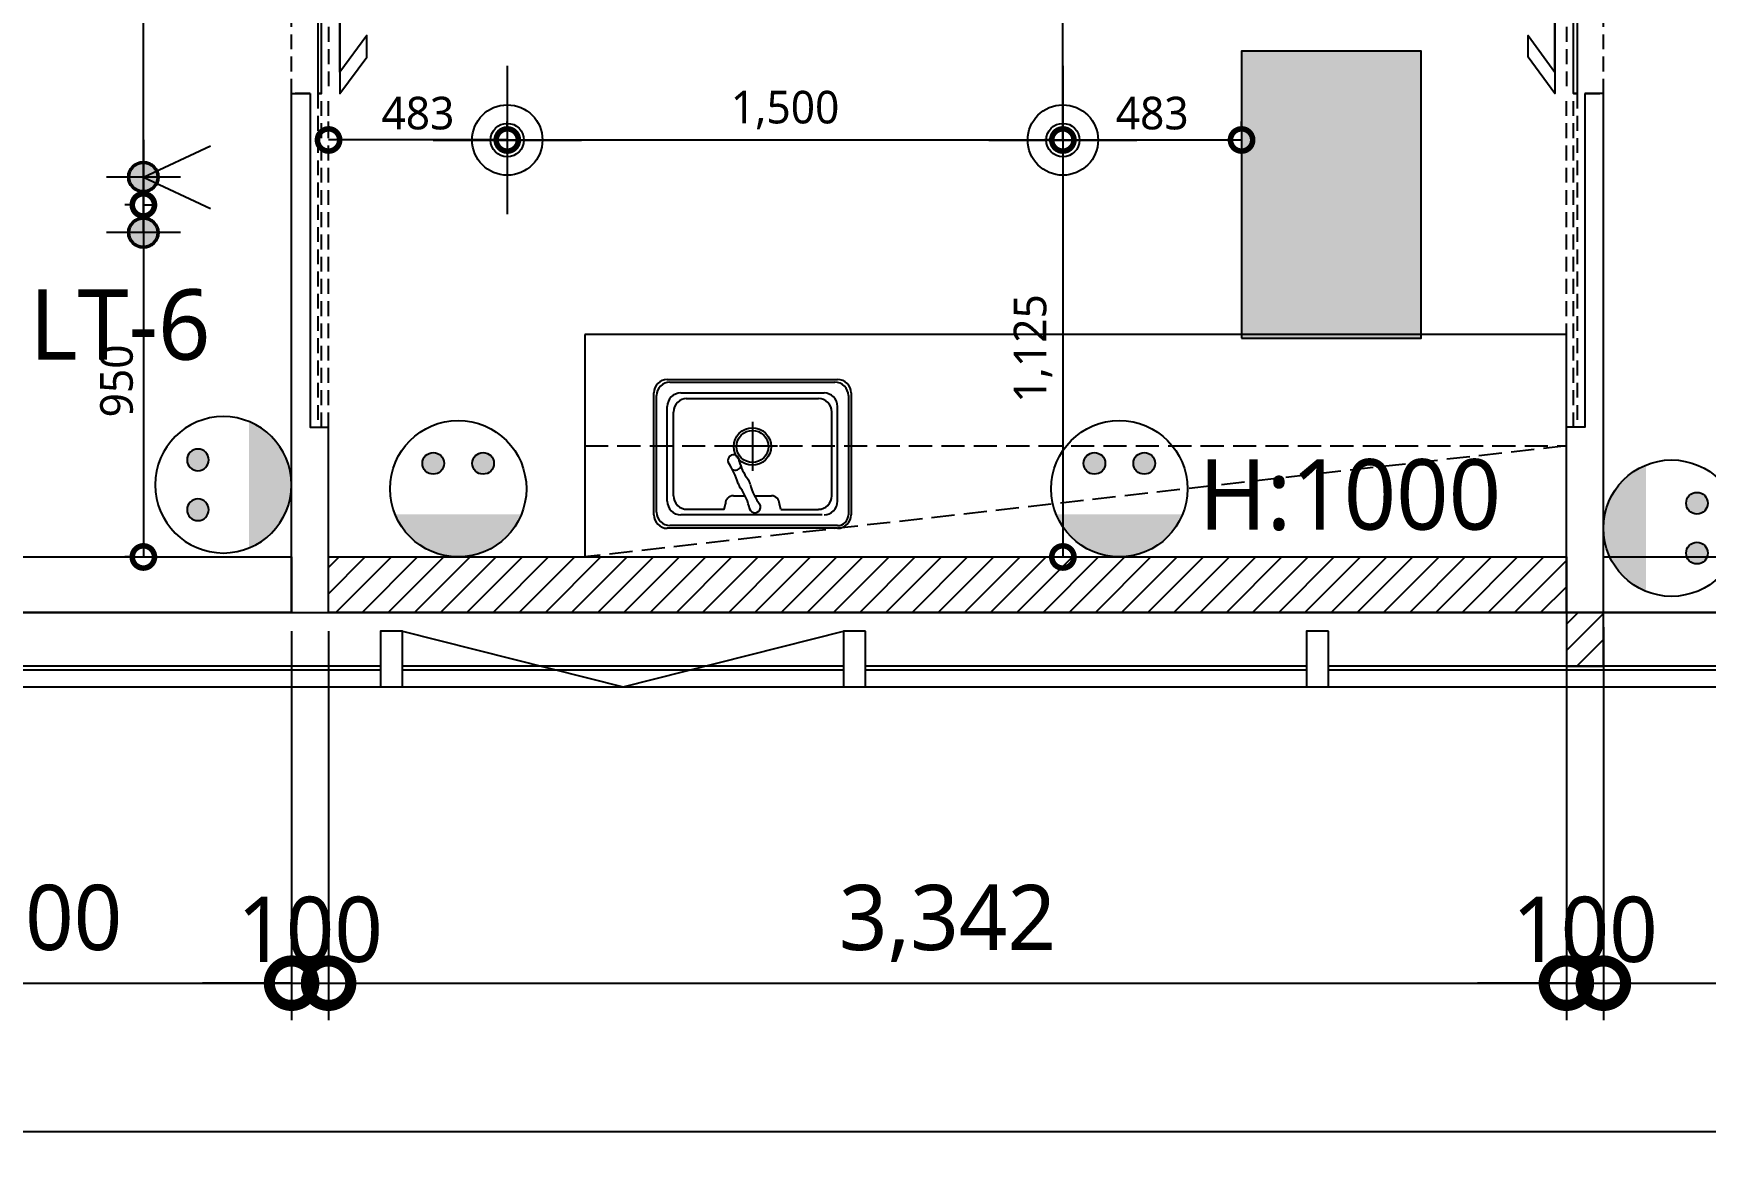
# Model space of a CAD drawing. Extents: x 11477420 to 23072185, y -28506554 to -14238804.
# Drawn here: x 11521499 to 11526014, y -14284899 to -14281837 of the extents above; entities that cross this region are included whole.
import ezdxf
from ezdxf.enums import TextEntityAlignment as Align

# ---------------------------------------------------------------- set-up
doc = ezdxf.new("R2010")
doc.units = 0
doc.header["$LTSCALE"] = 50
doc.header["$MEASUREMENT"] = 0
doc.linetypes.add('DASH', pattern=[0.35, 0.25, -0.1])
doc.linetypes.add('DH-HID2', pattern=[1.2, 0.8, -0.4])
doc.layers.get('0').update_dxf_attribs({"linetype": 'CONTINUOUS'})
doc.layers.get('DEFPOINTS').update_dxf_attribs({"linetype": 'CONTINUOUS'})
for name, color, linetype in [('06-LIGHT', 4, 'CONTINUOUS'), ('07-DIM WAL', 5, 'CONTINUOUS'), ('1.천장.벽체선(내벽)', 3, 'CONTINUOUS'), ('2.글자선', 60, 'CONTINUOUS'), ('2CONTINUOUS', 2, 'CONTINUOUS'), ('3 가구-붙박이', 6, 'CONTINUOUS'), ('4.가구-붙박이', 6, 'CONTINUOUS'), ('8.패턴선', 8, 'CONTINUOUS'), ('C-WIN', 4, 'CONTINUOUS'), ('CEIL_SYM', 4, 'CONTINUOUS'), ('CO-DOOR', 8, 'CONTINUOUS'), ('CO-FURB-DN', 9, 'CONTINUOUS'), ('Layer2', 51, 'CONTINUOUS'), ('가구', 6, 'CONTINUOUS'), ('설비', 7, 'CONTINUOUS')]:
    doc.layers.add(name, color=color, linetype=linetype)
doc.styles.add('DAWIN', font='NanumSquareR.ttf')
doc.styles.add('맑은 고딕', font='malgun.ttf')
doc.dimstyles.new('40', dxfattribs={"dimscale": 40, "dimtxt": 2.2, "dimasz": 3, "dimexe": 1.25, "dimexo": 0.625, "dimtad": 1, "dimdec": 0, "dimzin": 0, "dimdsep": 46, "dimlunit": 6, "dimtxsty": 'DAWIN', "dimblk1": 'DOTSMALL', "dimblk2": 'DOTSMALL', "dimsah": 1, "dimcen": 0.001, "dimclrd": 1, "dimclre": 1, "dimclrt": 3, "dimadec": 0, "dimazin": 0, "dimtfac": 1, "dimtdec": 0, "dimtix": 1, "dimtmove": 2, "dimatfit": 3, "dimldrblk": 'DOTSMALL', "dimfxl": 0, "dimtolj": 1, "dimtzin": 0, "dimarcsym": 0})
doc.dimstyles.new('80', dxfattribs={"dimscale": 80, "dimtxt": 2.2, "dimasz": 3, "dimexe": 1.25, "dimexo": 0.625, "dimtad": 1, "dimdec": 0, "dimzin": 0, "dimdsep": 46, "dimlunit": 6, "dimtxsty": 'DAWIN', "dimblk1": 'DOTSMALL', "dimblk2": 'DOTSMALL', "dimsah": 1, "dimcen": 0.001, "dimclrd": 1, "dimclre": 1, "dimclrt": 3, "dimadec": 0, "dimazin": 0, "dimtfac": 1, "dimtdec": 0, "dimtix": 1, "dimtmove": 2, "dimatfit": 3, "dimldrblk": 'DOTSMALL', "dimfxl": 0, "dimtolj": 1, "dimtzin": 0, "dimarcsym": 0})

# ---------------------------------------------------------------- blocks, each defined once
blk = doc.blocks.new('flooor')
at = {"layer": '8.패턴선', "ltscale": 30}
h = blk.add_hatch(color=256, dxfattribs=at)
h.dxf.hatch_style = 1
h.paths.add_polyline_path([(11507656.8, -14172891.8), (11491856.8, -14172891.8), (11491856.8, -14188496.8), (11492056.8, -14188496.8), (11492056.8, -14187881.8), (11492216.8, -14187881.8), (11492216.8, -14187096.8), (11492056.8, -14187096.8), (11492056.8, -14177741.8), (11494956.8, -14177741.8), (11494956.8, -14177541.8), (11492056.8, -14177541.8), (11492056.8, -14173091.8), (11494756.8, -14173091.8), (11494756.8, -14176541.8), (11494956.8, -14176541.8), (11494956.8, -14173091.8), (11500056.8, -14173091.8), (11500056.8, -14176141.8), (11500256.8, -14176141.8), (11500256.8, -14173091.8), (11503456.8, -14173091.8), (11503456.8, -14176141.8), (11503656.8, -14176141.8), (11503656.8, -14175391.8), (11504256.8, -14175391.8), (11504256.8, -14175302.3), (11504246.8, -14175302.3), (11504246.8, -14175262.3), (11504256.8, -14175191.8), (11503656.8, -14175191.8), (11503656.8, -14173091.8), (11505856.8, -14173091.8), (11505856.8, -14175191.8), (11505256.8, -14175191.8), (11505256.8, -14175262.3), (11505266.8, -14175262.3), (11505266.8, -14175316.8), (11505256.8, -14175316.8), (11505256.8, -14175391.8), (11506056.8, -14175391.8), (11506056.8, -14174691.8), (11509204.8, -14174691.8), (11509204.8, -14174491.8), (11506056.8, -14174491.8), (11506056.8, -14173091.8), (11507656.8, -14173091.8)])
h.paths.add_polyline_path([(11499856.8, -14177741.8), (11504356.8, -14177741.8), (11504356.8, -14177541.8), (11499106.8, -14177541.8), (11499106.8, -14177566.8), (11499106.8, -14177716.8), (11499106.8, -14177741.8), (11499106.8, -14177991.8), (11499856.8, -14177991.8)], flags=17)
h.paths.add_polyline_path([(11506056.8, -14177541.8), (11505856.8, -14177541.8), (11505356.8, -14177541.8), (11505356.8, -14177741.8), (11505356.8, -14177941.8), (11506056.8, -14177941.8)], flags=17)
h.paths.add_polyline_path([(11512534.8, -14172891.8), (11511656.8, -14172891.8), (11511656.8, -14173091.8), (11511656.8, -14173691.8), (11512334.8, -14173691.8), (11512334.8, -14174491.8), (11511854.8, -14174491.8), (11511854.8, -14174691.8), (11512334.8, -14174691.8), (11512334.8, -14174791.8), (11512534.8, -14174791.8)])
h.paths.add_polyline_path([(11512534.8, -14175641.8), (11512384.8, -14175641.8), (11512334.8, -14175641.8), (11512334.8, -14176391.8), (11512534.8, -14176391.8)])
h.paths.add_polyline_path([(11512534.8, -14176941.8), (11512384.8, -14176941.8), (11512334.8, -14176941.8), (11512334.8, -14177100.8), (11511772.8, -14177100.8), (11511772.8, -14177941.8), (11512334.8, -14177941.8), (11512334.8, -14178041.8), (11512534.8, -14178041.8)])
h.paths.add_polyline_path([(11512534.8, -14179271.8), (11512384.8, -14179271.8), (11512334.8, -14179271.8), (11512334.8, -14179836.8), (11512534.8, -14179836.8)])
h.paths.add_polyline_path([(11512256.8, -14184446.8), (11511656.8, -14184446.8), (11511656.8, -14185146.8), (11512256.8, -14185146.8)])
h.paths.add_polyline_path([(11507213.8, -14187066.8), (11506733.8, -14187066.8), (11506733.8, -14187846.8), (11507213.8, -14187846.8)], flags=17)
h.paths.add_polyline_path([(11499706.8, -14186781.8), (11499221.8, -14186781.8), (11499221.8, -14187556.8), (11499706.8, -14187556.8)], flags=17)
at = {"ltscale": 30}
blk.add_lwpolyline([(11496956.8, -14188346.8), (11497551.8, -14188496.8), (11498146.8, -14188346.8)], dxfattribs=at)
at = {"layer": '2CONTINUOUS', "ltscale": 30}
blk.add_lwpolyline([(11499221.8, -14187556.8), (11499706.8, -14187556.8), (11499706.8, -14186781.8), (11499221.8, -14186781.8)], close=True, dxfattribs=at)
at = {"layer": 'C-WIN', "ltscale": 30}
for p, q in [((11492056.8, -14188296.8), (11509215.4, -14188296.8)), ((11496896.8, -14188441.8), (11495706.8, -14188441.8)), ((11496896.8, -14188451.8), (11495706.8, -14188451.8)), ((11498146.8, -14188441.8), (11496956.8, -14188441.8)), ((11498146.8, -14188451.8), (11496956.8, -14188451.8)), ((11499396.8, -14188441.8), (11498206.8, -14188441.8)), ((11499396.8, -14188451.8), (11498206.8, -14188451.8)), ((11500646.8, -14188441.8), (11499456.8, -14188441.8)), ((11500646.8, -14188451.8), (11499456.8, -14188451.8)), ((11492056.8, -14188496.8), (11509298.2, -14188496.8))]:
    blk.add_line(p, q, dxfattribs=at)
for points in [[(11496956.8, -14188346.8), (11496896.8, -14188346.8), (11496896.8, -14188496.8), (11496956.8, -14188496.8)], [(11498206.8, -14188346.8), (11498146.8, -14188346.8), (11498146.8, -14188496.8), (11498206.8, -14188496.8)], [(11499456.8, -14188346.8), (11499396.8, -14188346.8), (11499396.8, -14188496.8), (11499456.8, -14188496.8)]]:
    blk.add_lwpolyline(points, close=True, dxfattribs=at)
blk = doc.blocks.new('flooor2')
at = {"layer": '1.천장.벽체선(내벽)', "ltscale": 30}
h = blk.add_hatch(dxfattribs=at)
h.set_pattern_fill('_USER', color=256, scale=50, angle=45, pattern_type=0)
h.set_pattern_definition([(45, (-558, -24665), (-35.35533906, 35.35533906), [])])
h.paths.add_polyline_path([(11522296.1, -14283249.4), (11525638.1, -14283249.4), (11525638.1, -14283399.4), (11522296.1, -14283399.4)])
h = blk.add_hatch(dxfattribs=at)
h.set_pattern_fill('_USER', color=256, scale=50, angle=45, pattern_type=0)
h.set_pattern_definition([(45, (-3958, -24560), (-35.35533906, 35.35533906), [])])
h.paths.add_polyline_path([(11525738.1, -14283399.4), (11525638.1, -14283399.4), (11525638.1, -14283544.4), (11525738.1, -14283544.4)])
for p, q in [((11522196.1, -14283399.4), (11522196.1, -14281999.4)), ((11522196.1, -14281999.4), (11522246.1, -14281999.4)), ((11525738.1, -14281999.4), (11525688.1, -14281999.4)), ((11525738.1, -14283399.4), (11525738.1, -14281999.4)), ((11522296.1, -14283399.4), (11522296.1, -14282899.4)), ((11525638.1, -14283399.4), (11525638.1, -14282899.4))]:
    blk.add_line(p, q, dxfattribs=at)
blk.add_lwpolyline([(11522246.1, -14281999.4), (11522246.1, -14282899.4), (11522296.1, -14282899.4)], dxfattribs=at)
for points in [[(11522296.1, -14283249.4), (11525638.1, -14283249.4), (11525638.1, -14283399.4), (11522296.1, -14283399.4)], [(11525738.1, -14283399.4), (11525638.1, -14283399.4), (11525638.1, -14283544.4), (11525738.1, -14283544.4)]]:
    blk.add_lwpolyline(points, close=True, dxfattribs=at)
at = {"layer": '3 가구-붙박이', "color": 8}
for p, q in [((11525638.1, -14282649.4), (11522988.1, -14282649.4)), ((11522988.1, -14282649.4), (11522988.1, -14283249.4)), ((11525638.1, -14283249.4), (11525638.1, -14282649.4)), ((11520696.1, -14283249.4), (11522196.1, -14283249.4)), ((11522196.1, -14283249.4), (11522196.1, -14283399.4)), ((11522988.1, -14283249.4), (11525638.1, -14283249.4)), ((11522196.1, -14283399.4), (11520696.1, -14283399.4))]:
    blk.add_line(p, q, dxfattribs=at)
at = {"layer": '4.가구-붙박이', "color": 8, "linetype": 'DASH', "ltscale": 5}
for p, q in [((11522988.1, -14282949.4), (11525638.1, -14282949.4)), ((11525638.1, -14282949.4), (11522988.1, -14283249.4))]:
    blk.add_line(p, q, dxfattribs=at)
at = {"layer": 'CO-DOOR', "color": 251, "linetype": 'DH-HID2'}
for points in [[(11522246.1, -14281999.4), (11522196.1, -14281999.4), (11522196.1, -14281099.4), (11522296.1, -14281099.4), (11522296.1, -14281999.4)], [(11525688.1, -14281999.4), (11525738.1, -14281999.4), (11525738.1, -14281099.4), (11525638.1, -14281099.4), (11525638.1, -14281999.4)], [(11522246.1, -14281999.4), (11522246.1, -14282899.4), (11522296.1, -14282899.4), (11522296.1, -14281999.4)], [(11525688.1, -14281999.4), (11525688.1, -14282899.4), (11525638.1, -14282899.4), (11525638.1, -14281999.4)]]:
    blk.add_lwpolyline(points, dxfattribs=at)
at = {"layer": 'CO-DOOR'}
for points in [[(11522266.8, -14281099.4), (11522266.8, -14281999.4), (11522276.8, -14281999.4), (11522276.8, -14281099.4)], [(11525667.3, -14281099.4), (11525667.3, -14281999.4), (11525657.3, -14281999.4), (11525657.3, -14281099.4)]]:
    blk.add_lwpolyline(points, close=True, dxfattribs=at)
at = {"layer": 'CO-DOOR', "color": 1}
for points in [[(11522326.8, -14281570.3), (11522326.8, -14281999.4), (11522399.1, -14281900.8), (11522399.1, -14281842.5), (11522326.8, -14281941.1), (11522326.8, -14281570.3)], [(11525607.3, -14281570.3), (11525607.3, -14281999.4), (11525535, -14281900.8), (11525535, -14281842.5), (11525607.3, -14281941.1), (11525607.3, -14281570.3)]]:
    blk.add_lwpolyline(points, close=True, dxfattribs=at)
at = {"layer": 'CO-DOOR', "color": 8, "linetype": 'DH-HID2'}
for points in [[(11522266.8, -14281999.4), (11522266.8, -14282899.4), (11522276.8, -14282899.4), (11522276.8, -14281999.4)], [(11525667.3, -14281999.4), (11525667.3, -14282899.4), (11525657.3, -14282899.4), (11525657.3, -14281999.4)]]:
    blk.add_lwpolyline(points, close=True, dxfattribs=at)
at = {"layer": 'CO-DOOR', "color": 8, "ltscale": 30}
blk.add_lwpolyline([(11525688.1, -14281999.4), (11525688.1, -14282899.4), (11525638.1, -14282899.4)], dxfattribs=at)
at = {"layer": 'CO-FURB-DN', "color": 8}
for p, q in [((11523174.1, -14283135.5), (11523174.1, -14282806.9)), ((11523210.6, -14282770.4), (11523670.3, -14282770.4)), ((11523217.9, -14282777.7), (11523663, -14282777.7)), ((11523247.1, -14282806.9), (11523633.8, -14282806.9)), ((11523706.9, -14282806.9), (11523706.9, -14283135.5)), ((11523181.4, -14283128.2), (11523181.4, -14282814.2)), ((11523210.6, -14283099), (11523210.6, -14282843.4)), ((11523261.7, -14282821.5), (11523618.6, -14282821.5)), ((11523670.3, -14283099), (11523670.3, -14282843.4)), ((11523699.6, -14282814.2), (11523699.6, -14283135.5)), ((11523227.2, -14283084.8), (11523227.2, -14282858.4)), ((11523441.8, -14283016.8), (11523441.8, -14282884.4)), ((11523655.1, -14283084.8), (11523655.1, -14282858.4)), ((11523508.1, -14282950.6), (11523375.6, -14282950.6)), ((11523363.8, -14283120.9), (11523261.7, -14283120.9)), ((11523363.8, -14283120.9), (11523367.4, -14283106.3)), ((11523389.3, -14283084.4), (11523420.7, -14283084.4)), ((11523445.6, -14283084.4), (11523492.2, -14283084.4)), ((11523517.1, -14283120.9), (11523513.5, -14283106.3)), ((11523517.1, -14283120.9), (11523619.2, -14283120.9)), ((11523670.3, -14283164.7), (11523217.9, -14283164.7)), ((11523628.7, -14283135.5), (11523247.1, -14283135.5)), ((11523670.3, -14283172), (11523210.6, -14283172))]:
    blk.add_line(p, q, dxfattribs=at)
for centre, major_axis, start_param, end_param in [((11523210.6, -14282806.9), (-25.8, 25.8), -0.785398, 0.785398), ((11523217.9, -14282814.2), (-25.8, 25.8), -0.785398, 0.785398), ((11523247.1, -14282843.4), (-25.8, 25.8), -0.785398, 0.785398), ((11523633.8, -14282843.4), (25.8, 25.8), 5.497787, 7.068583), ((11523663, -14282814.2), (25.8, 25.8), 5.497787, 7.068583), ((11523670.3, -14282806.9), (25.8, 25.8), 5.497787, 7.068583), ((11523263.8, -14282858.4), (-25.8, 25.8), -0.785398, 0.785398), ((11523617.9, -14282858.7), (-26.3, 26.3), 3.934504, 5.479647), ((11523440.4, -14282951.3), (35.6, 35.6), 2.356194490159568, 8.639379797339155), ((11523440.4, -14282951.3), (30.5, 30.5), 2.356194490185235, 8.639379797364821), ((11523389.5, -14282989.2), (-10.9, 10.9), 3.83032, 7.384893), ((11523202.8, -14283110.1), (-89.4, 187.4), 4.556342, 4.860983), ((11523394.5, -14283000), (-10.9, 10.9), 1.800231, 3.63701), ((11523542.4, -14282954.3), (-100.6, 100.6), 1.043672, 1.419325), ((11523438.7, -14283040), (27.2, 27.2), 2.645063, 2.991734), ((11523293.2, -14283147.3), (-51.9, 132.5), 4.523174, 4.974489), ((11523396.8, -14283061.4), (27.2, 27.2), 5.727113, 6.131714), ((11523572.8, -14283020.3), (129.5, 59.1), 2.942778, 3.386943), ((11523247.1, -14283099), (-25.8, 25.8), 0.785398, 2.356194), ((11523263.8, -14283084.4), (25.8, 25.8), 2.356194, 3.926991), ((11523389.3, -14283106.3), (15.5, 15.5), 0.785398, 2.356194), ((11523447.1, -14283114.8), (10.9, 10.9), 2.343019, 6.35833), ((11523491.6, -14283106.3), (-15.5, 15.5), 3.926991, 5.497787), ((11523618.6, -14283084.4), (-25.8, 25.8), 2.356194, 3.926991), ((11523633.8, -14283099), (25.8, 25.8), 3.926991, 5.497787), ((11523210.6, -14283135.5), (25.8, 25.8), 2.356194, 3.926991), ((11523217.9, -14283128.2), (25.8, 25.8), 2.356194, 3.926991), ((11523670.3, -14283135.5), (-20.7, 20.7), 2.356194, 3.926991), ((11523670.3, -14283135.5), (-25.8, 25.8), 2.356194, 3.926991)]:
    blk.add_ellipse(centre, major_axis=major_axis, ratio=1, start_param=start_param, end_param=end_param, dxfattribs=at)
at = {"layer": '가구', "color": 8, "ltscale": 30}
for p, q in [((11525738.1, -14283249.4), (11528638.1, -14283249.4)), ((11525738.1, -14283399.4), (11525738.1, -14283249.4)), ((11528638.1, -14283399.4), (11525738.1, -14283399.4))]:
    blk.add_line(p, q, dxfattribs=at)
blk.add_blockref('flooor', (25539.3, -95102.6))
blk = doc.blocks.new('ADDDD')
at = {"layer": 'CEIL_SYM', "color": 1, "linetype": 'Continuous'}
for p, q in [((101438.4, 99576), (101438.4, 99176)), ((101238.4, 99376), (101638.4, 99376))]:
    blk.add_line(p, q, dxfattribs=at)
at = {"layer": 'CEIL_SYM', "color": 4, "linetype": 'Continuous'}
blk.add_circle((101438.4, 99376), 95, dxfattribs=at)
at = {"layer": 'CEIL_SYM', "color": 7, "linetype": 'Continuous'}
blk.add_circle((101438.4, 99376), 45, dxfattribs=at)
blk = doc.blocks.new('_DOTSMALL')
at = {"color": 0, "linetype": 'ByBlock', "const_width": 0.5}
blk.add_lwpolyline([(-0.0625, 0, 1), (0.0625, 0, 1)], format="xyb", close=True, dxfattribs=at)
blk = doc.blocks.new('*D229')
at = {"layer": '07-DIM WAL', "color": 1, "lineweight": -2, "ltscale": 30}
for p, q in [((11524278.6, -14282124.4), (11524278.6, -14283249.4)), ((11524303.6, -14282124.4), (11524328.6, -14282124.4)), ((11524303.6, -14283249.4), (11524328.6, -14283249.4))]:
    blk.add_line(p, q, dxfattribs=at)
at = {"layer": 'DEFPOINTS', "color": 0, "ltscale": 30}
for p in [(11524278.6, -14282124.4), (11524278.6, -14283249.4), (11524278.6, -14283249.4)]:
    blk.add_point(p, dxfattribs=at)
at = {"layer": '07-DIM WAL', "color": 1, "lineweight": -2, "ltscale": 30, "xscale": 120, "yscale": 120, "zscale": 120}
for p, rotation in [((11524278.6, -14282124.4), 90), ((11524278.6, -14283249.4), 270)]:
    blk.add_blockref('_DOTSMALL', p, dxfattribs=dict(at, rotation=rotation))
at = {"layer": '07-DIM WAL', "color": 3, "ltscale": 30, "insert": (11524197.8, -14282686.9), "char_height": 88, "attachment_point": 5, "rotation": 90, "style": 'DAWIN'}
blk.add_mtext('\\A1;1,125', dxfattribs=at)
blk = doc.blocks.new('*D230')
at = {"layer": '07-DIM WAL', "color": 1, "lineweight": -2, "ltscale": 30}
for p, q in [((11522778.6, -14282099.4), (11522778.6, -14282074.4)), ((11524278.6, -14282099.4), (11524278.6, -14282074.4)), ((11522778.6, -14282124.4), (11524278.6, -14282124.4))]:
    blk.add_line(p, q, dxfattribs=at)
at = {"layer": 'DEFPOINTS', "color": 0, "ltscale": 30}
for p in [(11522778.6, -14282124.4), (11524278.6, -14282124.4), (11524278.6, -14282124.4)]:
    blk.add_point(p, dxfattribs=at)
at = {"layer": '07-DIM WAL', "color": 1, "lineweight": -2, "ltscale": 30, "xscale": 120, "yscale": 120, "zscale": 120, "rotation": 180}
blk.add_blockref('_DOTSMALL', (11522778.6, -14282124.4), dxfattribs=at)
at = {"layer": '07-DIM WAL', "color": 1, "lineweight": -2, "ltscale": 30, "xscale": 120, "yscale": 120, "zscale": 120}
blk.add_blockref('_DOTSMALL', (11524278.6, -14282124.4), dxfattribs=at)
at = {"layer": '07-DIM WAL', "color": 3, "ltscale": 30, "insert": (11523528.6, -14282043.7), "char_height": 88, "attachment_point": 5, "style": 'DAWIN'}
blk.add_mtext('\\A1;1,500', dxfattribs=at)
blk = doc.blocks.new('*D261')
at = {"layer": '07-DIM WAL', "color": 1, "lineweight": -2, "ltscale": 30}
for p, q in [((11524253.6, -14280999.4), (11524228.6, -14280999.4)), ((11524278.6, -14282124.4), (11524278.6, -14280999.4)), ((11524253.6, -14282124.4), (11524228.6, -14282124.4))]:
    blk.add_line(p, q, dxfattribs=at)
at = {"layer": 'DEFPOINTS', "color": 0, "ltscale": 30}
for p in [(11524278.6, -14280999.4), (11524278.6, -14280999.4), (11524278.6, -14282124.4)]:
    blk.add_point(p, dxfattribs=at)
at = {"layer": '07-DIM WAL', "color": 1, "lineweight": -2, "ltscale": 30, "xscale": 120, "yscale": 120, "zscale": 120}
for p, rotation in [((11524278.6, -14280999.4), 90), ((11524278.6, -14282124.4), 270)]:
    blk.add_blockref('_DOTSMALL', p, dxfattribs=dict(at, rotation=rotation))
at = {"layer": '07-DIM WAL', "color": 3, "ltscale": 30, "insert": (11524197.8, -14281561.9), "char_height": 88, "attachment_point": 5, "rotation": 90, "style": 'DAWIN'}
blk.add_mtext('\\A1;1,125', dxfattribs=at)
blk = doc.blocks.new('*D262')
at = {"layer": '07-DIM WAL', "color": 1, "lineweight": -2, "ltscale": 30}
for p, q in [((11524278.6, -14282099.4), (11524278.6, -14282074.4)), ((11524761.1, -14282099.4), (11524761.1, -14282074.4)), ((11524278.6, -14282124.4), (11524761.1, -14282124.4))]:
    blk.add_line(p, q, dxfattribs=at)
at = {"layer": 'DEFPOINTS', "color": 0, "ltscale": 30}
for p in [(11524278.6, -14282124.4), (11524761.1, -14282124.4), (11524761.1, -14282124.4)]:
    blk.add_point(p, dxfattribs=at)
at = {"layer": '07-DIM WAL', "color": 1, "lineweight": -2, "ltscale": 30, "xscale": 120, "yscale": 120, "zscale": 120, "rotation": 180}
blk.add_blockref('_DOTSMALL', (11524278.6, -14282124.4), dxfattribs=at)
at = {"layer": '07-DIM WAL', "color": 1, "lineweight": -2, "ltscale": 30, "xscale": 120, "yscale": 120, "zscale": 120}
blk.add_blockref('_DOTSMALL', (11524761.1, -14282124.4), dxfattribs=at)
at = {"layer": '07-DIM WAL', "color": 3, "ltscale": 30, "insert": (11524519.8, -14282052.4), "char_height": 88, "attachment_point": 5, "style": 'DAWIN'}
blk.add_mtext('\\A1;483', dxfattribs=at)
blk = doc.blocks.new('*D263')
at = {"layer": '07-DIM WAL', "color": 1, "lineweight": -2, "ltscale": 30}
for p, q in [((11522296.1, -14282099.4), (11522296.1, -14282074.4)), ((11522778.6, -14282099.4), (11522778.6, -14282074.4)), ((11522778.6, -14282124.4), (11522296.1, -14282124.4))]:
    blk.add_line(p, q, dxfattribs=at)
at = {"layer": 'DEFPOINTS', "color": 0, "ltscale": 30}
for p in [(11522296.1, -14282124.4), (11522296.1, -14282124.4), (11522778.6, -14282124.4)]:
    blk.add_point(p, dxfattribs=at)
at = {"layer": '07-DIM WAL', "color": 1, "lineweight": -2, "ltscale": 30, "xscale": 120, "yscale": 120, "zscale": 120, "rotation": 180}
blk.add_blockref('_DOTSMALL', (11522296.1, -14282124.4), dxfattribs=at)
at = {"layer": '07-DIM WAL', "color": 1, "lineweight": -2, "ltscale": 30, "xscale": 120, "yscale": 120, "zscale": 120}
blk.add_blockref('_DOTSMALL', (11522778.6, -14282124.4), dxfattribs=at)
at = {"layer": '07-DIM WAL', "color": 3, "ltscale": 30, "insert": (11522537.3, -14282052.4), "char_height": 88, "attachment_point": 5, "style": 'DAWIN'}
blk.add_mtext('\\A1;483', dxfattribs=at)
blk = doc.blocks.new('*D314')
at = {"layer": '07-DIM WAL', "color": 1, "lineweight": -2, "ltscale": 30}
for p, q in [((11517596.1, -14283449.4), (11517596.1, -14284899.4)), ((11537874.1, -14283449.4), (11537874.1, -14284899.4)), ((11517596.1, -14284799.4), (11537874.1, -14284799.4))]:
    blk.add_line(p, q, dxfattribs=at)
at = {"layer": 'DEFPOINTS', "color": 0, "ltscale": 30}
for p in [(11517596.1, -14283399.4), (11537874.1, -14283399.4), (11537874.1, -14284799.4)]:
    blk.add_point(p, dxfattribs=at)
at = {"layer": '07-DIM WAL', "color": 1, "lineweight": -2, "ltscale": 30, "xscale": 240, "yscale": 240, "zscale": 240, "rotation": 180}
blk.add_blockref('_DOTSMALL', (11517596.1, -14284799.4), dxfattribs=at)
at = {"layer": '07-DIM WAL', "color": 1, "lineweight": -2, "ltscale": 30, "xscale": 240, "yscale": 240, "zscale": 240}
blk.add_blockref('_DOTSMALL', (11537874.1, -14284799.4), dxfattribs=at)
at = {"layer": '07-DIM WAL', "color": 3, "ltscale": 30, "insert": (11527735.1, -14284637.9), "char_height": 176, "attachment_point": 5, "style": 'DAWIN'}
blk.add_mtext('\\A1;20,278', dxfattribs=at)
blk = doc.blocks.new('*D331')
at = {"layer": '07-DIM WAL', "color": 1, "lineweight": -2, "ltscale": 30}
for p, q in [((11520696.1, -14283449.4), (11520696.1, -14284499.4)), ((11522196.1, -14283449.4), (11522196.1, -14284499.4)), ((11520696.1, -14284399.4), (11522196.1, -14284399.4))]:
    blk.add_line(p, q, dxfattribs=at)
at = {"layer": 'DEFPOINTS', "color": 0, "ltscale": 30}
for p in [(11520696.1, -14283399.4), (11522196.1, -14283399.4), (11522196.1, -14284399.4)]:
    blk.add_point(p, dxfattribs=at)
at = {"layer": '07-DIM WAL', "color": 1, "lineweight": -2, "ltscale": 30, "xscale": 240, "yscale": 240, "zscale": 240, "rotation": 180}
blk.add_blockref('_DOTSMALL', (11520696.1, -14284399.4), dxfattribs=at)
at = {"layer": '07-DIM WAL', "color": 1, "lineweight": -2, "ltscale": 30, "xscale": 240, "yscale": 240, "zscale": 240}
blk.add_blockref('_DOTSMALL', (11522196.1, -14284399.4), dxfattribs=at)
at = {"layer": '07-DIM WAL', "color": 3, "ltscale": 30, "insert": (11521446.1, -14284237.9), "char_height": 176, "attachment_point": 5, "style": 'DAWIN'}
blk.add_mtext('\\A1;1,500', dxfattribs=at)
blk = doc.blocks.new('*D332')
at = {"layer": '07-DIM WAL', "color": 1, "lineweight": -2, "ltscale": 30}
for p, q in [((11522196.1, -14283449.4), (11522196.1, -14284499.4)), ((11522296.1, -14283449.4), (11522296.1, -14284499.4)), ((11522196.1, -14284399.4), (11521956.1, -14284399.4)), ((11522196.1, -14284399.4), (11522296.1, -14284399.4)), ((11522296.1, -14284399.4), (11522536.1, -14284399.4))]:
    blk.add_line(p, q, dxfattribs=at)
at = {"layer": 'DEFPOINTS', "color": 0, "ltscale": 30}
for p in [(11522196.1, -14283399.4), (11522296.1, -14283399.4), (11522296.1, -14284399.4)]:
    blk.add_point(p, dxfattribs=at)
at = {"layer": '07-DIM WAL', "color": 1, "lineweight": -2, "ltscale": 30, "xscale": 240, "yscale": 240, "zscale": 240}
blk.add_blockref('_DOTSMALL', (11522196.1, -14284399.4), dxfattribs=at)
at = {"layer": '07-DIM WAL', "color": 1, "lineweight": -2, "ltscale": 30, "xscale": 240, "yscale": 240, "zscale": 240, "rotation": 180}
blk.add_blockref('_DOTSMALL', (11522296.1, -14284399.4), dxfattribs=at)
at = {"layer": '07-DIM WAL', "color": 3, "ltscale": 30, "insert": (11522246.1, -14284255.4), "char_height": 176, "attachment_point": 5, "style": 'DAWIN'}
blk.add_mtext('\\A1;100', dxfattribs=at)
blk = doc.blocks.new('*D333')
at = {"layer": '07-DIM WAL', "color": 1, "lineweight": -2, "ltscale": 30}
for p, q in [((11522296.1, -14283449.4), (11522296.1, -14284499.4)), ((11525638.1, -14283449.4), (11525638.1, -14284499.4)), ((11522296.1, -14284399.4), (11525638.1, -14284399.4))]:
    blk.add_line(p, q, dxfattribs=at)
at = {"layer": 'DEFPOINTS', "color": 0, "ltscale": 30}
for p in [(11522296.1, -14283399.4), (11525638.1, -14283399.4), (11525638.1, -14284399.4)]:
    blk.add_point(p, dxfattribs=at)
at = {"layer": '07-DIM WAL', "color": 1, "lineweight": -2, "ltscale": 30, "xscale": 240, "yscale": 240, "zscale": 240, "rotation": 180}
blk.add_blockref('_DOTSMALL', (11522296.1, -14284399.4), dxfattribs=at)
at = {"layer": '07-DIM WAL', "color": 1, "lineweight": -2, "ltscale": 30, "xscale": 240, "yscale": 240, "zscale": 240}
blk.add_blockref('_DOTSMALL', (11525638.1, -14284399.4), dxfattribs=at)
at = {"layer": '07-DIM WAL', "color": 3, "ltscale": 30, "insert": (11523967.1, -14284237.9), "char_height": 176, "attachment_point": 5, "style": 'DAWIN'}
blk.add_mtext('\\A1;3,342', dxfattribs=at)
blk = doc.blocks.new('*D334')
at = {"layer": '07-DIM WAL', "color": 1, "lineweight": -2, "ltscale": 30}
for p, q in [((11525738.1, -14283438.4), (11525738.1, -14284499.4)), ((11525638.1, -14283449.4), (11525638.1, -14284499.4)), ((11525638.1, -14284399.4), (11525398.1, -14284399.4)), ((11525638.1, -14284399.4), (11525738.1, -14284399.4)), ((11525738.1, -14284399.4), (11525978.1, -14284399.4))]:
    blk.add_line(p, q, dxfattribs=at)
at = {"layer": 'DEFPOINTS', "color": 0, "ltscale": 30}
for p in [(11525738.1, -14283388.4), (11525638.1, -14283399.4), (11525738.1, -14284399.4)]:
    blk.add_point(p, dxfattribs=at)
at = {"layer": '07-DIM WAL', "color": 1, "lineweight": -2, "ltscale": 30, "xscale": 240, "yscale": 240, "zscale": 240}
blk.add_blockref('_DOTSMALL', (11525638.1, -14284399.4), dxfattribs=at)
at = {"layer": '07-DIM WAL', "color": 1, "lineweight": -2, "ltscale": 30, "xscale": 240, "yscale": 240, "zscale": 240, "rotation": 180}
blk.add_blockref('_DOTSMALL', (11525738.1, -14284399.4), dxfattribs=at)
at = {"layer": '07-DIM WAL', "color": 3, "ltscale": 30, "insert": (11525688.1, -14284255.4), "char_height": 176, "attachment_point": 5, "style": 'DAWIN'}
blk.add_mtext('\\A1;100', dxfattribs=at)
blk = doc.blocks.new('*D335')
at = {"layer": '07-DIM WAL', "color": 1, "lineweight": -2, "ltscale": 30}
for p, q in [((11525738.1, -14283438.4), (11525738.1, -14284499.4)), ((11528638.1, -14283438.4), (11528638.1, -14284499.4)), ((11525738.1, -14284399.4), (11528638.1, -14284399.4))]:
    blk.add_line(p, q, dxfattribs=at)
at = {"layer": 'DEFPOINTS', "color": 0, "ltscale": 30}
for p in [(11525738.1, -14283388.4), (11528638.1, -14283388.4), (11528638.1, -14284399.4)]:
    blk.add_point(p, dxfattribs=at)
at = {"layer": '07-DIM WAL', "color": 1, "lineweight": -2, "ltscale": 30, "xscale": 240, "yscale": 240, "zscale": 240, "rotation": 180}
blk.add_blockref('_DOTSMALL', (11525738.1, -14284399.4), dxfattribs=at)
at = {"layer": '07-DIM WAL', "color": 1, "lineweight": -2, "ltscale": 30, "xscale": 240, "yscale": 240, "zscale": 240}
blk.add_blockref('_DOTSMALL', (11528638.1, -14284399.4), dxfattribs=at)
at = {"layer": '07-DIM WAL', "color": 3, "ltscale": 30, "insert": (11527188.1, -14284237.9), "char_height": 176, "attachment_point": 5, "style": 'DAWIN'}
blk.add_mtext('\\A1;2,900', dxfattribs=at)
blk = doc.blocks.new('egoo')
at = {"layer": 'Layer2'}
h = blk.add_hatch(color=140, dxfattribs=at)
edge = h.paths.add_edge_path()
edge.add_arc((1015645.3, 443433.7), 22.3, 0, 360)
h = blk.add_hatch(color=140, dxfattribs=at)
edge = h.paths.add_edge_path()
edge.add_arc((1015747.7, 443433.7), 22.3, 0, 360)
h = blk.add_hatch(color=140, dxfattribs=at)
edge = h.paths.add_edge_path()
edge.add_line((1015826.3, 443329.1), (1015566.6, 443329.1))
edge.add_ellipse((1015696.5, 443381.5), major_axis=(99, 99), ratio=1, start_angle=156.9578, end_angle=293.0422)
at = {"layer": 'Layer2', "color": 140}
for centre, radius in [((1015696.5, 443381.5), 140), ((1015645.3, 443433.7), 22.3), ((1015747.7, 443433.7), 22.3)]:
    blk.add_circle(centre, radius, dxfattribs=at)
blk = doc.blocks.new('HEY')
at = {"linetype": 'Continuous'}
h = blk.add_hatch(color=4, dxfattribs=at)
h.dxf.hatch_style = 1
edge = h.paths.add_edge_path()
edge.add_arc((66128.5, 14191.8), 37.5, 0, 360)
edge = h.paths.add_edge_path()
edge.add_arc((66128.5, 14041.8), 37.5, 0, 360)
at = {"color": 1, "linetype": 'Continuous'}
for p, q in [((66128.5, 14291.8), (66128.5, 14091.8)), ((66228.5, 14191.8), (66028.5, 14191.8)), ((66128.5, 14141.8), (66128.5, 13941.8)), ((66228.5, 14041.8), (66028.5, 14041.8))]:
    blk.add_line(p, q, dxfattribs=at)
blk.add_lwpolyline([(66128.5, 14191.8), (66128.5, 14041.8), (66128.5, 14116.8), (66151.2, 14116.8)], dxfattribs=at)
at = {"color": 4, "linetype": 'Continuous'}
for centre, radius in [((66128.5, 14191.8), 41.5), ((66128.5, 14191.8), 37.5), ((66128.5, 14041.8), 41.5), ((66128.5, 14041.8), 37.5)]:
    blk.add_circle(centre, radius, dxfattribs=at)
blk = doc.blocks.new('*D393')
at = {"layer": '07-DIM WAL', "color": 1, "lineweight": -2, "ltscale": 10}
for p, q in [((11521771.1, -14282299.4), (11521746.1, -14282299.4)), ((11521796.1, -14282299.4), (11521796.1, -14283249.4)), ((11521771.1, -14283249.4), (11521746.1, -14283249.4))]:
    blk.add_line(p, q, dxfattribs=at)
at = {"layer": 'DEFPOINTS', "color": 0, "ltscale": 10}
for p in [(11521796.1, -14282299.4), (11521796.1, -14283249.4), (11521796.1, -14283249.4)]:
    blk.add_point(p, dxfattribs=at)
at = {"layer": '07-DIM WAL', "color": 1, "lineweight": -2, "ltscale": 10, "xscale": 120, "yscale": 120, "zscale": 120}
for p, rotation in [((11521796.1, -14282299.4), 90), ((11521796.1, -14283249.4), 270)]:
    blk.add_blockref('_DOTSMALL', p, dxfattribs=dict(at, rotation=rotation))
at = {"layer": '07-DIM WAL', "color": 3, "ltscale": 10, "insert": (11521724, -14282774.4), "char_height": 88, "attachment_point": 5, "rotation": 90, "style": 'DAWIN'}
blk.add_mtext('\\A1;950', dxfattribs=at)
blk = doc.blocks.new('*D394')
at = {"layer": '07-DIM WAL', "color": 1, "lineweight": -2, "ltscale": 10}
for p, q in [((11521771.1, -14279699.4), (11521746.1, -14279699.4)), ((11521796.1, -14282299.5), (11521796.1, -14279699.4)), ((11521771.1, -14282299.5), (11521746.1, -14282299.5))]:
    blk.add_line(p, q, dxfattribs=at)
at = {"layer": 'DEFPOINTS', "color": 0, "ltscale": 10}
for p in [(11521796.1, -14279699.4), (11521796.1, -14279699.4), (11521796.1, -14282299.5)]:
    blk.add_point(p, dxfattribs=at)
at = {"layer": '07-DIM WAL', "color": 1, "lineweight": -2, "ltscale": 10, "xscale": 120, "yscale": 120, "zscale": 120}
for p, rotation in [((11521796.1, -14279699.4), 90), ((11521796.1, -14282299.5), 270)]:
    blk.add_blockref('_DOTSMALL', p, dxfattribs=dict(at, rotation=rotation))
at = {"layer": '07-DIM WAL', "color": 3, "ltscale": 10, "insert": (11521715.3, -14280999.5), "char_height": 88, "attachment_point": 5, "rotation": 90, "style": 'DAWIN'}
blk.add_mtext('\\A1;2,600', dxfattribs=at)

msp = doc.modelspace()

# ---------------------------------------------------------------- linework, layer by layer
at = {"layer": '06-LIGHT'}
for points in [[(11521796.1, -14282224.4), (11521977.3, -14282139.9)], [(11521796.1, -14282224.4), (11521977.3, -14282309)]]:
    msp.add_lwpolyline(points, dxfattribs=at)

# ---------------------------------------------------------------- block references
msp.add_blockref('flooor2', (0, 0))
msp.add_blockref('HEY', (11455667.6, -14296416.2), dxfattribs=at)
at = {"layer": 'CEIL_SYM'}
for p in [(11421340.2, -14381500.5), (11422840.2, -14381500.5)]:
    msp.add_blockref('ADDDD', p, dxfattribs=at)
at = {"layer": '설비', "color": 140, "yscale": 1.314285739087145, "zscale": 1.314285739087145}
for p, xscale, rotation in [((12104742, -12948139.3), -1.314285739087145, 90), ((10943192.1, -12948256.3), 1.314285739087145, 270)]:
    msp.add_blockref('egoo', p, dxfattribs=dict(at, xscale=xscale, rotation=rotation))
at = {"layer": '설비', "color": 140, "xscale": 1.314285739087145, "yscale": 1.314285739087145, "zscale": 1.314285739087145}
for p in [(10187730.7, -14865795.4), (10189515.7, -14865795.4)]:
    msp.add_blockref('egoo', p, dxfattribs=at)

# ---------------------------------------------------------------- texts
at = {"layer": '2.글자선', "color": 30, "style": '맑은 고딕'}
for s, p in [('LT-6', (11521488.5, -14282527.2)), ('H:1000', (11524645.3, -14282985.6))]:
    msp.add_text(s, height=190.14, dxfattribs=at).set_placement(p, align=Align.TOP_LEFT)

# ---------------------------------------------------------------- dimensions: what is measured, and where the dimension line sits
at = {"layer": '07-DIM WAL', "ltscale": 10}
for base, p1, p2, picture, middle in [((11521796.1, -14279699.4), (11521796.1, -14282299.5), (11521796.1, -14279699.4), '*D394', (11521715.3, -14280999.5)), ((11521796.1, -14283249.4), (11521796.1, -14282299.4), (11521796.1, -14283249.4), '*D393', (11521724, -14282774.4))]:
    dim = msp.add_linear_dim(base=base, p1=p1, p2=p2, angle=90, dimstyle='40', dxfattribs=at)
    dim.commit()
    dim.dimension.update_dxf_attribs({"geometry": picture, "text_midpoint": middle})
at = {"layer": '07-DIM WAL', "ltscale": 30}
for base, p2, picture, middle in [((11524278.6, -14280999.4), (11524278.6, -14280999.4), '*D261', (11524197.8, -14281561.9)), ((11524278.6, -14283249.4), (11524278.6, -14283249.4), '*D229', (11524197.8, -14282686.9))]:
    dim = msp.add_linear_dim(base=base, p1=(11524278.6, -14282124.4), p2=p2, angle=90, dimstyle='40', dxfattribs=at)
    dim.commit()
    dim.dimension.update_dxf_attribs({"geometry": picture, "text_midpoint": middle})
dim = msp.add_aligned_dim(p1=(11522778.6, -14282124.4), p2=(11524278.6, -14282124.4), distance=0, dimstyle='40', dxfattribs=at)
dim.commit()
dim.dimension.update_dxf_attribs({"geometry": '*D230', "text_midpoint": (11523528.6, -14282043.7)})
for base, p1, p2, dimstyle, picture, middle in [((11522296.0657805, -14282124.4450068), (11522778.5657805, -14282124.4450068), (11522296.0657805, -14282124.4450068), '40', '*D263', (11522537.3157805, -14282052.4061579)), ((11524761.0657805, -14282124.4450068), (11524278.5657805, -14282124.4450068), (11524761.0657805, -14282124.4450068), '40', '*D262', (11524519.8157805, -14282052.4061579)), ((11525738.1, -14284399.4), (11525638.1, -14283399.4), (11525738.1, -14283388.4), '80', '*D334', (11525688.1, -14284255.4)), ((11528638.1, -14284399.4), (11525738.1, -14283388.4), (11528638.1, -14283388.4), '80', '*D335', (11527188.1, -14284237.9)), ((11537874.1, -14284799.4), (11517596.1, -14283399.4), (11537874.1, -14283399.4), '80', '*D314', (11527735.1, -14284637.9)), ((11522196.1, -14284399.4), (11520696.1, -14283399.4), (11522196.1, -14283399.4), '80', '*D331', (11521446.1, -14284237.9)), ((11522296.1, -14284399.4), (11522196.1, -14283399.4), (11522296.1, -14283399.4), '80', '*D332', (11522246.1, -14284255.4)), ((11525638.1, -14284399.4), (11522296.1, -14283399.4), (11525638.1, -14283399.4), '80', '*D333', (11523967.1, -14284237.9))]:
    dim = msp.add_linear_dim(base=base, p1=p1, p2=p2, dimstyle=dimstyle, dxfattribs=at)
    dim.commit()
    dim.dimension.update_dxf_attribs({"geometry": picture, "text_midpoint": middle})

doc.saveas('drawing.dxf')
